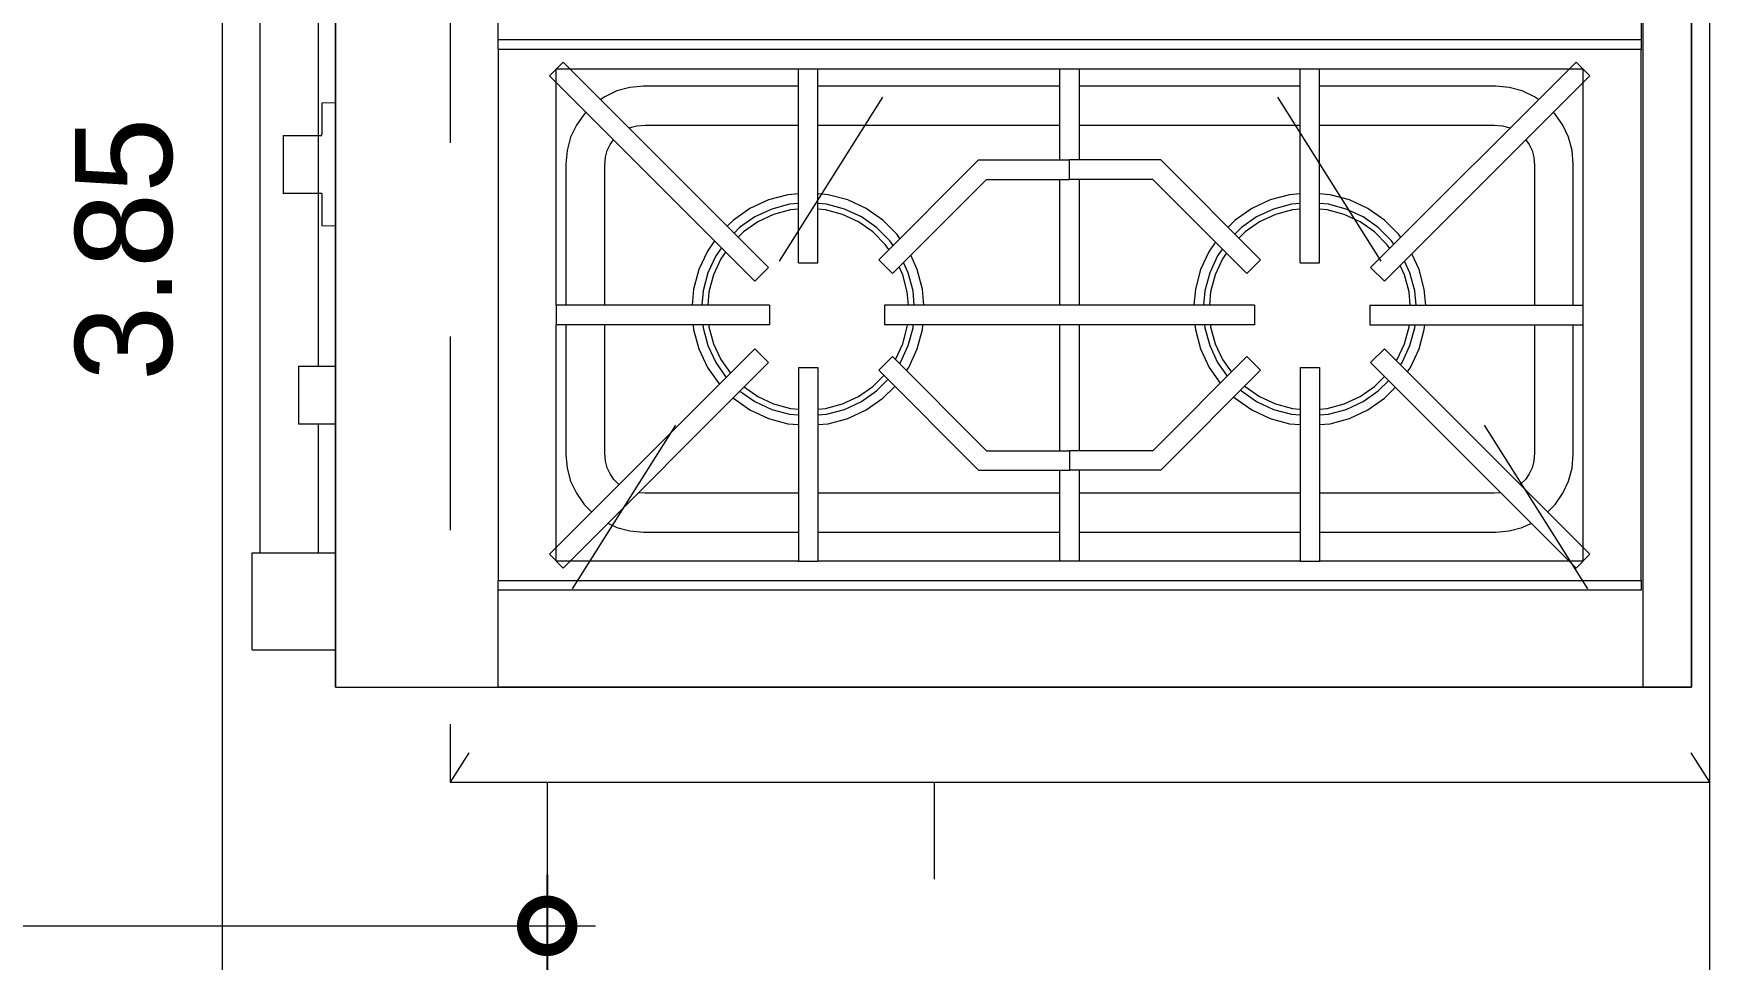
# Model space of a CAD drawing. Header units: metres. Extents: x 113 to 2416, y -346 to 476.
# Drawn here: x 262.553 to 263.418, y -140.839 to -140.361 of the extents above; entities that cross this region are included whole.
import ezdxf

# ---------------------------------------------------------------- set-up
doc = ezdxf.new("R2010")
doc.units = ezdxf.units.M
doc.header["$PDMODE"] = 34
for name, pattern in [('0', [0]), ('DASHED', [0.75, 0.5, -0.25]), ('DASHED2', [0.375, 0.25, -0.125]), ('HIDDEN2', [0.1875, 0.125, -0.0625])]:
    doc.linetypes.add(name, pattern=pattern)
doc.layers.get('0').update_dxf_attribs({"color": 250, "linetype": '0', "lineweight": 20})
doc.layers.get('Defpoints').update_dxf_attribs({"color": 6})
for name, color, linetype, lineweight in [('01a_Mobiliario', 250, 'Continuous', 0), ('A-EQPM-OVHD', 253, 'DASHED2', 5), ('A-WALL', 250, 'Continuous', 20), ('DIMENSIONES', 5, 'Continuous', 5), ('MOBILIARIOS', 252, 'Continuous', 0), ('PROYECCION', 9, 'DASHED', 0)]:
    doc.layers.add(name, color=color, linetype=linetype, lineweight=lineweight)
doc.styles.add('ESC25-2mm', font='arial.ttf', dxfattribs={"height": 0.05})
doc.dimstyles.new('DIMS25', dxfattribs={"dimtxt": 0.05, "dimasz": 0.05, "dimexe": 0.025, "dimexo": 0.025, "dimgap": 0.025, "dimtad": 2, "dimzin": 4, "dimdsep": 46, "dimtxsty": 'ESC25-2mm', "dimblk": 'DOTSMALL', "dimcen": 0.025, "dimdle": 0.025, "dimclrd": 256, "dimclre": 256, "dimclrt": 1, "dimadec": 0, "dimazin": 0, "dimtfac": 1, "dimtix": 1, "dimtmove": 2, "dimatfit": 3, "dimfxl": 1, "dimtolj": 1, "dimtzin": 0, "dimlwd": -1, "dimarcsym": 0})

# ---------------------------------------------------------------- blocks, each defined once
blk = doc.blocks.new('A$C3ed47c56')
at = {"layer": 'MOBILIARIOS'}
for p, q in [((0.043, 0.05092), (0.043, 0.98092)), ((0.043, 0.98092), (0.743, 0.98092)), ((0.043, 0.98092), (0.127, 0.98092)), ((0.043, 0.98092), (0.043, 0.05092)), ((0.718, 0.98092), (0.127, 0.98092)), ((0.127, 0.98092), (0.127, 0.93092)), ((0.743, 0.98092), (0.718, 0.98092)), ((0.718, 0.98092), (0.718, 0.05092)), ((0.743, 0.98092), (0.743, 0.05092)), ((0.743, 0.05092), (0.743, 0.98092)), ((0, 0.96162), (0.00029, 0.96162)), ((0, 0.96162), (0, 0.91162)), ((0.00029, 0.96162), (0.00115, 0.96162)), ((0.00115, 0.96162), (0.00254, 0.96162)), ((0.00254, 0.96162), (0.00444, 0.96162)), ((0.00444, 0.96162), (0.00679, 0.96162)), ((0.00679, 0.96162), (0.0095, 0.96162)), ((0.0095, 0.96162), (0.0125, 0.96162)), ((0.0125, 0.96162), (0.0157, 0.96162)), ((0.0157, 0.96162), (0.019, 0.96162)), ((0.019, 0.96162), (0.043, 0.96162)), ((0.717, 0.93092), (0.127, 0.93092)), ((0.127, 0.93092), (0.127, 0.92592)), ((0.127, 0.92592), (0.717, 0.92592)), ((0.127, 0.65192), (0.127, 0.92592)), ((0.717, 0.92592), (0.717, 0.93092)), ((0.717, 0.92592), (0.717, 0.65192)), ((0.15346, 0.91238), (0.16053, 0.91945)), ((0.2666, 0.81339), (0.16053, 0.91945)), ((0.5774, 0.81339), (0.68346, 0.91945)), ((0.69053, 0.91238), (0.68346, 0.91945)), ((0, 0.91162), (0.00029, 0.91162)), ((0.00029, 0.91162), (0.00115, 0.91162)), ((0.00115, 0.91162), (0.00254, 0.91162)), ((0.00254, 0.91162), (0.00444, 0.91162)), ((0.004, 0.59292), (0.004, 0.91162)), ((0.00444, 0.91162), (0.00679, 0.91162)), ((0.00679, 0.91162), (0.0095, 0.91162)), ((0.0095, 0.91162), (0.0125, 0.91162)), ((0.0125, 0.91162), (0.0157, 0.91162)), ((0.0157, 0.91162), (0.019, 0.91162)), ((0.019, 0.91162), (0.043, 0.91162)), ((0.034, 0.84527), (0.034, 0.91162)), ((0.25953, 0.80632), (0.15346, 0.91238)), ((0.157, 0.91592), (0.157, 0.79392)), ((0.282, 0.91592), (0.157, 0.91592)), ((0.282, 0.91592), (0.292, 0.91592)), ((0.282, 0.81592), (0.282, 0.91592)), ((0.292, 0.81592), (0.292, 0.91592)), ((0.541, 0.91592), (0.292, 0.91592)), ((0.417, 0.91592), (0.417, 0.86892)), ((0.427, 0.86892), (0.427, 0.91592)), ((0.541, 0.91592), (0.551, 0.91592)), ((0.541, 0.81592), (0.541, 0.91592)), ((0.551, 0.81592), (0.551, 0.91592)), ((0.687, 0.91592), (0.551, 0.91592)), ((0.58447, 0.80632), (0.69053, 0.91238)), ((0.687, 0.79392), (0.687, 0.91592)), ((0.18832, 0.89851), (0.19505, 0.90031)), ((0.19505, 0.90031), (0.202, 0.90092)), ((0.202, 0.90092), (0.282, 0.90092)), ((0.292, 0.90092), (0.417, 0.90092)), ((0.427, 0.90092), (0.541, 0.90092)), ((0.551, 0.90092), (0.642, 0.90092)), ((0.642, 0.90092), (0.64895, 0.90031)), ((0.64895, 0.90031), (0.65568, 0.89851)), ((0.18366, 0.89633), (0.18832, 0.89851)), ((0.65568, 0.89851), (0.66034, 0.89633)), ((0.16736, 0.88092), (0.17136, 0.88663)), ((0.17136, 0.88663), (0.17529, 0.89056)), ((0.66871, 0.89056), (0.67264, 0.88663)), ((0.67264, 0.88663), (0.67664, 0.88092)), ((0.16261, 0.86786), (0.16441, 0.8746)), ((0.16441, 0.8746), (0.16736, 0.88092)), ((0.18919, 0.87618), (0.18674, 0.87373)), ((0.18947, 0.87638), (0.18919, 0.87618)), ((0.20287, 0.88092), (0.19938, 0.88061)), ((0.282, 0.88092), (0.20287, 0.88092)), ((0.417, 0.88092), (0.292, 0.88092)), ((0.541, 0.88092), (0.427, 0.88092)), ((0.64113, 0.88092), (0.551, 0.88092)), ((0.64462, 0.88061), (0.64113, 0.88092)), ((0.65481, 0.87618), (0.65453, 0.87638)), ((0.65726, 0.87373), (0.65481, 0.87618)), ((0.67664, 0.88092), (0.67959, 0.8746)), ((0.67959, 0.8746), (0.68139, 0.86786)), ((0.162, 0.86092), (0.16261, 0.86786)), ((0.18328, 0.86773), (0.18238, 0.86438)), ((0.18474, 0.87088), (0.18328, 0.86773)), ((0.18674, 0.87373), (0.18474, 0.87088)), ((0.32346, 0.81745), (0.37493, 0.86892)), ((0.37493, 0.86892), (0.422, 0.86892)), ((0.422, 0.85892), (0.422, 0.86892)), ((0.46907, 0.86892), (0.422, 0.86892)), ((0.52053, 0.81745), (0.46907, 0.86892)), ((0.65925, 0.87088), (0.65726, 0.87373)), ((0.66072, 0.86773), (0.65925, 0.87088)), ((0.66162, 0.86438), (0.66072, 0.86773)), ((0.68139, 0.86786), (0.682, 0.86092)), ((0.162, 0.79392), (0.162, 0.86092)), ((0.18238, 0.86438), (0.182, 0.86005)), ((0.182, 0.86005), (0.182, 0.79392)), ((0.33053, 0.81038), (0.37907, 0.85892)), ((0.37907, 0.85892), (0.422, 0.85892)), ((0.417, 0.85892), (0.417, 0.79392)), ((0.46493, 0.85892), (0.422, 0.85892)), ((0.427, 0.79392), (0.427, 0.85892)), ((0.51346, 0.81038), (0.46493, 0.85892)), ((0.662, 0.86005), (0.66162, 0.86438)), ((0.662, 0.79392), (0.662, 0.86005)), ((0.682, 0.86092), (0.682, 0.79392)), ((0.024, 0.84087), (0.024, 0.84527)), ((0.043, 0.84527), (0.024, 0.84527)), ((0.024, 0.83565), (0.024, 0.84087)), ((0.257, 0.83788), (0.26648, 0.8423)), ((0.26648, 0.8423), (0.27658, 0.84501)), ((0.26819, 0.8376), (0.27745, 0.84008)), ((0.27658, 0.84501), (0.282, 0.84548)), ((0.27745, 0.84008), (0.282, 0.84048)), ((0.292, 0.84548), (0.29742, 0.84501)), ((0.292, 0.84048), (0.29655, 0.84008)), ((0.29655, 0.84008), (0.30581, 0.8376)), ((0.29742, 0.84501), (0.30752, 0.8423)), ((0.30752, 0.8423), (0.317, 0.83788)), ((0.516, 0.83788), (0.52548, 0.8423)), ((0.52548, 0.8423), (0.53558, 0.84501)), ((0.52719, 0.8376), (0.53645, 0.84008)), ((0.53558, 0.84501), (0.541, 0.84548)), ((0.53645, 0.84008), (0.541, 0.84048)), ((0.551, 0.84548), (0.55642, 0.84501)), ((0.551, 0.84048), (0.55555, 0.84008)), ((0.55555, 0.84008), (0.56481, 0.8376)), ((0.55642, 0.84501), (0.56652, 0.8423)), ((0.56652, 0.8423), (0.576, 0.83788)), ((0.024, 0.83027), (0.024, 0.83565)), ((0.24827, 0.83172), (0.24843, 0.83188)), ((0.24843, 0.83188), (0.257, 0.83788)), ((0.25182, 0.82817), (0.2595, 0.83355)), ((0.25396, 0.82603), (0.261, 0.83095)), ((0.2595, 0.83355), (0.26819, 0.8376)), ((0.261, 0.83095), (0.26921, 0.83478)), ((0.26921, 0.83478), (0.27797, 0.83713)), ((0.27797, 0.83713), (0.282, 0.83748)), ((0.292, 0.83748), (0.29603, 0.83713)), ((0.29603, 0.83713), (0.30478, 0.83478)), ((0.30478, 0.83478), (0.313, 0.83095)), ((0.30581, 0.8376), (0.3145, 0.83355)), ((0.313, 0.83095), (0.32042, 0.82575)), ((0.3145, 0.83355), (0.32235, 0.82805)), ((0.317, 0.83788), (0.32557, 0.83188)), ((0.32557, 0.83188), (0.33173, 0.82572)), ((0.50677, 0.83122), (0.50743, 0.83188)), ((0.50743, 0.83188), (0.516, 0.83788)), ((0.51065, 0.82805), (0.5185, 0.83355)), ((0.51257, 0.82575), (0.52, 0.83095)), ((0.5185, 0.83355), (0.52719, 0.8376)), ((0.52, 0.83095), (0.52821, 0.83478)), ((0.52821, 0.83478), (0.53697, 0.83713)), ((0.53697, 0.83713), (0.541, 0.83748)), ((0.551, 0.83748), (0.55503, 0.83713)), ((0.55503, 0.83713), (0.56378, 0.83478)), ((0.56378, 0.83478), (0.572, 0.83095)), ((0.56481, 0.8376), (0.5735, 0.83355)), ((0.572, 0.83095), (0.57942, 0.82575)), ((0.5735, 0.83355), (0.58135, 0.82805)), ((0.576, 0.83788), (0.58457, 0.83188)), ((0.58457, 0.83188), (0.59023, 0.82622)), ((0.024, 0.82488), (0.024, 0.83027)), ((0.024, 0.81966), (0.024, 0.82488)), ((0.23504, 0.81592), (0.24104, 0.82449)), ((0.24104, 0.82449), (0.2412, 0.82465)), ((0.32042, 0.82575), (0.32609, 0.82008)), ((0.32235, 0.82805), (0.32821, 0.8222)), ((0.49404, 0.81592), (0.49976, 0.82409)), ((0.51029, 0.8277), (0.51065, 0.82805)), ((0.51241, 0.82558), (0.51257, 0.82575)), ((0.57942, 0.82575), (0.58459, 0.82058)), ((0.58135, 0.82805), (0.58671, 0.8227)), ((0.024, 0.81527), (0.024, 0.81966)), ((0.024, 0.81527), (0.043, 0.81527)), ((0.034, 0.72627), (0.034, 0.81527)), ((0.23062, 0.80644), (0.23504, 0.81592)), ((0.23532, 0.80473), (0.23937, 0.81342)), ((0.23937, 0.81342), (0.24475, 0.8211)), ((0.24197, 0.81192), (0.24689, 0.81895)), ((0.25953, 0.80632), (0.2666, 0.81339)), ((0.282, 0.81592), (0.292, 0.81592)), ((0.33053, 0.81038), (0.32346, 0.81745)), ((0.33419, 0.81404), (0.33463, 0.81342)), ((0.33463, 0.81342), (0.33868, 0.80473)), ((0.33777, 0.81762), (0.33896, 0.81592)), ((0.33896, 0.81592), (0.34338, 0.80644)), ((0.48962, 0.80644), (0.49404, 0.81592)), ((0.49432, 0.80473), (0.49837, 0.81342)), ((0.49837, 0.81342), (0.50333, 0.82051)), ((0.50097, 0.81192), (0.50548, 0.81837)), ((0.51346, 0.81038), (0.52053, 0.81745)), ((0.541, 0.81592), (0.551, 0.81592)), ((0.58447, 0.80632), (0.5774, 0.81339)), ((0.59278, 0.81463), (0.59363, 0.81342)), ((0.59363, 0.81342), (0.59768, 0.80473)), ((0.59636, 0.81821), (0.59796, 0.81592)), ((0.59796, 0.81592), (0.60238, 0.80644)), ((0.22791, 0.79634), (0.23062, 0.80644)), ((0.23283, 0.79547), (0.23532, 0.80473)), ((0.23814, 0.8037), (0.24197, 0.81192)), ((0.33204, 0.81189), (0.33586, 0.8037)), ((0.33868, 0.80473), (0.34116, 0.79547)), ((0.34338, 0.80644), (0.34609, 0.79634)), ((0.48691, 0.79634), (0.48962, 0.80644)), ((0.49183, 0.79547), (0.49432, 0.80473)), ((0.49714, 0.8037), (0.50097, 0.81192)), ((0.59064, 0.81248), (0.59103, 0.81192)), ((0.59103, 0.81192), (0.59486, 0.8037)), ((0.59768, 0.80473), (0.60016, 0.79547)), ((0.60238, 0.80644), (0.60509, 0.79634)), ((0.2277, 0.79392), (0.22791, 0.79634)), ((0.23579, 0.79495), (0.23814, 0.8037)), ((0.33586, 0.8037), (0.33821, 0.79495)), ((0.34609, 0.79634), (0.3463, 0.79392)), ((0.4867, 0.79392), (0.48691, 0.79634)), ((0.49479, 0.79495), (0.49714, 0.8037)), ((0.59486, 0.8037), (0.59721, 0.79495)), ((0.60509, 0.79634), (0.6053, 0.79392)), ((0.157, 0.78392), (0.157, 0.79392)), ((0.267, 0.79392), (0.157, 0.79392)), ((0.2327, 0.79392), (0.23283, 0.79547)), ((0.2357, 0.79392), (0.23579, 0.79495)), ((0.267, 0.78392), (0.267, 0.79392)), ((0.3265, 0.78392), (0.3265, 0.79392)), ((0.417, 0.79392), (0.3265, 0.79392)), ((0.33821, 0.79495), (0.3383, 0.79392)), ((0.34116, 0.79547), (0.3413, 0.79392)), ((0.427, 0.79392), (0.417, 0.79392)), ((0.5175, 0.79392), (0.427, 0.79392)), ((0.4917, 0.79392), (0.49183, 0.79547)), ((0.4947, 0.79392), (0.49479, 0.79495)), ((0.5175, 0.78392), (0.5175, 0.79392)), ((0.577, 0.78392), (0.577, 0.79392)), ((0.577, 0.79392), (0.687, 0.79392)), ((0.59721, 0.79495), (0.5973, 0.79392)), ((0.60016, 0.79547), (0.6003, 0.79392)), ((0.687, 0.78392), (0.687, 0.79392)), ((0.267, 0.78392), (0.157, 0.78392)), ((0.157, 0.78392), (0.157, 0.66192)), ((0.162, 0.71092), (0.162, 0.78392)), ((0.182, 0.78392), (0.182, 0.71179)), ((0.22791, 0.7755), (0.22717, 0.78392)), ((0.23283, 0.77637), (0.23217, 0.78392)), ((0.23579, 0.77689), (0.23517, 0.78392)), ((0.417, 0.78392), (0.3265, 0.78392)), ((0.33882, 0.78392), (0.33821, 0.77689)), ((0.34182, 0.78392), (0.34116, 0.77637)), ((0.34682, 0.78392), (0.34609, 0.7755)), ((0.427, 0.78392), (0.417, 0.78392)), ((0.417, 0.78392), (0.417, 0.71892)), ((0.5175, 0.78392), (0.427, 0.78392)), ((0.427, 0.71892), (0.427, 0.78392)), ((0.48691, 0.7755), (0.48617, 0.78392)), ((0.49183, 0.77637), (0.49117, 0.78392)), ((0.49479, 0.77689), (0.49417, 0.78392)), ((0.577, 0.78392), (0.687, 0.78392)), ((0.59782, 0.78392), (0.59721, 0.77689)), ((0.60082, 0.78392), (0.60016, 0.77637)), ((0.60582, 0.78392), (0.60509, 0.7755)), ((0.662, 0.71179), (0.662, 0.78392)), ((0.682, 0.78392), (0.682, 0.71092)), ((0.687, 0.66192), (0.687, 0.78392)), ((0.25953, 0.77152), (0.15346, 0.66545)), ((0.23062, 0.7654), (0.22791, 0.7755)), ((0.23532, 0.76711), (0.23283, 0.77637)), ((0.23814, 0.76813), (0.23579, 0.77689)), ((0.25953, 0.77152), (0.2666, 0.76445)), ((0.33821, 0.77689), (0.33586, 0.76813)), ((0.34116, 0.77637), (0.33868, 0.76711)), ((0.34609, 0.7755), (0.34338, 0.7654)), ((0.48962, 0.7654), (0.48691, 0.7755)), ((0.49432, 0.76711), (0.49183, 0.77637)), ((0.49714, 0.76813), (0.49479, 0.77689)), ((0.58447, 0.77152), (0.5774, 0.76445)), ((0.58447, 0.77152), (0.69053, 0.66545)), ((0.59721, 0.77689), (0.59486, 0.76813)), ((0.60016, 0.77637), (0.59768, 0.76711)), ((0.60509, 0.7755), (0.60238, 0.7654)), ((0.2666, 0.76445), (0.16053, 0.65838)), ((0.23504, 0.75592), (0.23062, 0.7654)), ((0.23937, 0.75842), (0.23532, 0.76711)), ((0.24197, 0.75992), (0.23814, 0.76813)), ((0.282, 0.76192), (0.292, 0.76192)), ((0.282, 0.76192), (0.282, 0.66192)), ((0.292, 0.76192), (0.292, 0.66192)), ((0.33053, 0.76745), (0.32346, 0.76038)), ((0.33053, 0.76745), (0.37907, 0.71892)), ((0.33586, 0.76813), (0.33395, 0.76404)), ((0.33868, 0.76711), (0.3362, 0.76179)), ((0.34338, 0.7654), (0.33995, 0.75804)), ((0.51346, 0.76745), (0.46493, 0.71892)), ((0.49404, 0.75592), (0.48962, 0.7654)), ((0.49837, 0.75842), (0.49432, 0.76711)), ((0.50097, 0.75992), (0.49714, 0.76813)), ((0.51346, 0.76745), (0.52053, 0.76038)), ((0.541, 0.76192), (0.551, 0.76192)), ((0.541, 0.76192), (0.541, 0.66192)), ((0.551, 0.76192), (0.551, 0.66192)), ((0.5774, 0.76445), (0.68346, 0.65838)), ((0.59486, 0.76813), (0.59263, 0.76335)), ((0.59768, 0.76711), (0.59488, 0.76111)), ((0.60238, 0.7654), (0.59863, 0.75736)), ((0.2387, 0.75069), (0.23504, 0.75592)), ((0.24228, 0.75427), (0.23937, 0.75842)), ((0.24442, 0.75641), (0.24197, 0.75992)), ((0.32346, 0.76038), (0.37493, 0.70892)), ((0.32869, 0.75515), (0.32683, 0.75249)), ((0.33084, 0.75301), (0.32913, 0.75057)), ((0.52053, 0.76038), (0.46907, 0.70892)), ((0.49729, 0.75128), (0.49404, 0.75592)), ((0.50086, 0.75485), (0.49837, 0.75842)), ((0.50301, 0.757), (0.50097, 0.75992)), ((0.58728, 0.75456), (0.58583, 0.75249)), ((0.034, 0.59292), (0.034, 0.74692)), ((0.25165, 0.74379), (0.24879, 0.74664)), ((0.25357, 0.74608), (0.25091, 0.74875)), ((0.261, 0.74089), (0.25357, 0.74608)), ((0.32042, 0.74608), (0.313, 0.74089)), ((0.32683, 0.75249), (0.32042, 0.74608)), ((0.32913, 0.75057), (0.32235, 0.74379)), ((0.33296, 0.74735), (0.32557, 0.73996)), ((0.33442, 0.74943), (0.33296, 0.74735)), ((0.51065, 0.74379), (0.50729, 0.74714)), ((0.51257, 0.74608), (0.50941, 0.74925)), ((0.52, 0.74089), (0.51257, 0.74608)), ((0.57942, 0.74608), (0.572, 0.74089)), ((0.58583, 0.75249), (0.57942, 0.74608)), ((0.58813, 0.75057), (0.58135, 0.74379)), ((0.59196, 0.74735), (0.58457, 0.73996)), ((0.58943, 0.75242), (0.58813, 0.75057)), ((0.59301, 0.74884), (0.59196, 0.74735)), ((0.043, 0.74304), (0.036, 0.74284)), ((0.036, 0.74236), (0.036, 0.74284)), ((0.036, 0.74093), (0.036, 0.74236)), ((0.036, 0.73861), (0.036, 0.74093)), ((0.036, 0.73545), (0.036, 0.73861)), ((0.036, 0.73156), (0.036, 0.73545)), ((0.24843, 0.73996), (0.24527, 0.74312)), ((0.257, 0.73396), (0.24843, 0.73996)), ((0.2595, 0.73829), (0.25165, 0.74379)), ((0.26819, 0.73424), (0.2595, 0.73829)), ((0.26921, 0.73705), (0.261, 0.74089)), ((0.27797, 0.73471), (0.26921, 0.73705)), ((0.30478, 0.73705), (0.29603, 0.73471)), ((0.313, 0.74089), (0.30478, 0.73705)), ((0.3145, 0.73829), (0.30581, 0.73424)), ((0.32235, 0.74379), (0.3145, 0.73829)), ((0.32557, 0.73996), (0.317, 0.73396)), ((0.50743, 0.73996), (0.50377, 0.74362)), ((0.516, 0.73396), (0.50743, 0.73996)), ((0.5185, 0.73829), (0.51065, 0.74379)), ((0.52719, 0.73424), (0.5185, 0.73829)), ((0.52821, 0.73705), (0.52, 0.74089)), ((0.53697, 0.73471), (0.52821, 0.73705)), ((0.56378, 0.73705), (0.55503, 0.73471)), ((0.572, 0.74089), (0.56378, 0.73705)), ((0.5735, 0.73829), (0.56481, 0.73424)), ((0.58135, 0.74379), (0.5735, 0.73829)), ((0.58457, 0.73996), (0.576, 0.73396)), ((0.036, 0.72705), (0.036, 0.73156)), ((0.036, 0.72627), (0.036, 0.72705)), ((0.26648, 0.72954), (0.257, 0.73396)), ((0.27658, 0.72683), (0.26648, 0.72954)), ((0.27745, 0.73175), (0.26819, 0.73424)), ((0.282, 0.72636), (0.27658, 0.72683)), ((0.282, 0.73136), (0.27745, 0.73175)), ((0.282, 0.73436), (0.27797, 0.73471)), ((0.29603, 0.73471), (0.292, 0.73436)), ((0.29655, 0.73175), (0.292, 0.73136)), ((0.29742, 0.72683), (0.292, 0.72636)), ((0.30581, 0.73424), (0.29655, 0.73175)), ((0.30752, 0.72954), (0.29742, 0.72683)), ((0.317, 0.73396), (0.30752, 0.72954)), ((0.52548, 0.72954), (0.516, 0.73396)), ((0.53558, 0.72683), (0.52548, 0.72954)), ((0.53645, 0.73175), (0.52719, 0.73424)), ((0.541, 0.72636), (0.53558, 0.72683)), ((0.541, 0.73136), (0.53645, 0.73175)), ((0.541, 0.73436), (0.53697, 0.73471)), ((0.55503, 0.73471), (0.551, 0.73436)), ((0.55555, 0.73175), (0.551, 0.73136)), ((0.55642, 0.72683), (0.551, 0.72636)), ((0.56481, 0.73424), (0.55555, 0.73175)), ((0.56652, 0.72954), (0.55642, 0.72683)), ((0.576, 0.73396), (0.56652, 0.72954)), ((0.016, 0.72187), (0.016, 0.72627)), ((0.036, 0.72627), (0.016, 0.72627)), ((0.016, 0.71665), (0.016, 0.72187)), ((0.37907, 0.71892), (0.422, 0.71892)), ((0.46493, 0.71892), (0.422, 0.71892)), ((0.422, 0.71892), (0.422, 0.70892)), ((0.016, 0.71127), (0.016, 0.71665)), ((0.016, 0.70588), (0.016, 0.71127)), ((0.16261, 0.70397), (0.162, 0.71092)), ((0.182, 0.71179), (0.18238, 0.70746)), ((0.66162, 0.70746), (0.662, 0.71179)), ((0.682, 0.71092), (0.68139, 0.70397)), ((0.016, 0.70066), (0.016, 0.70588)), ((0.16441, 0.69724), (0.16261, 0.70397)), ((0.18238, 0.70746), (0.18328, 0.7041)), ((0.18328, 0.7041), (0.18474, 0.70096)), ((0.18474, 0.70096), (0.18648, 0.69847)), ((0.37493, 0.70892), (0.422, 0.70892)), ((0.417, 0.70892), (0.417, 0.66192)), ((0.46907, 0.70892), (0.422, 0.70892)), ((0.427, 0.66192), (0.427, 0.70892)), ((0.65752, 0.69847), (0.65925, 0.70096)), ((0.65925, 0.70096), (0.66072, 0.7041)), ((0.66072, 0.7041), (0.66162, 0.70746)), ((0.68139, 0.70397), (0.67959, 0.69724)), ((0.016, 0.69627), (0.016, 0.70066)), ((0.016, 0.69627), (0.036, 0.69627)), ((0.036, 0.69627), (0.036, 0.69548)), ((0.036, 0.69097), (0.036, 0.69548)), ((0.16736, 0.69092), (0.16441, 0.69724)), ((0.19461, 0.69246), (0.19519, 0.6922)), ((0.19519, 0.6922), (0.19854, 0.6913)), ((0.64546, 0.6913), (0.64881, 0.6922)), ((0.64881, 0.6922), (0.64938, 0.69246)), ((0.67959, 0.69724), (0.67664, 0.69092)), ((0.036, 0.68708), (0.036, 0.69097)), ((0.036, 0.68392), (0.036, 0.68708)), ((0.036, 0.6816), (0.036, 0.68392)), ((0.17136, 0.68521), (0.16736, 0.69092)), ((0.17229, 0.68428), (0.17136, 0.68521)), ((0.19854, 0.6913), (0.20287, 0.69092)), ((0.20287, 0.69092), (0.282, 0.69092)), ((0.292, 0.69092), (0.417, 0.69092)), ((0.427, 0.69092), (0.541, 0.69092)), ((0.551, 0.69092), (0.64113, 0.69092)), ((0.64113, 0.69092), (0.64546, 0.6913)), ((0.67264, 0.68521), (0.67171, 0.68428)), ((0.67664, 0.69092), (0.67264, 0.68521)), ((0.036, 0.68017), (0.036, 0.6816)), ((0.036, 0.67969), (0.036, 0.68017)), ((0.043, 0.67949), (0.036, 0.67969)), ((0.182, 0.67628), (0.1799, 0.67775)), ((0.18832, 0.67333), (0.182, 0.67628)), ((0.662, 0.67628), (0.65568, 0.67333)), ((0.6641, 0.67775), (0.662, 0.67628)), ((0.19505, 0.67153), (0.18832, 0.67333)), ((0.202, 0.67092), (0.19505, 0.67153)), ((0.282, 0.67092), (0.202, 0.67092)), ((0.417, 0.67092), (0.292, 0.67092)), ((0.541, 0.67092), (0.427, 0.67092)), ((0.642, 0.67092), (0.551, 0.67092)), ((0.64895, 0.67153), (0.642, 0.67092)), ((0.65568, 0.67333), (0.64895, 0.67153)), ((0.15346, 0.66545), (0.16053, 0.65838)), ((0.157, 0.66192), (0.282, 0.66192)), ((0.282, 0.66192), (0.292, 0.66192)), ((0.292, 0.66192), (0.541, 0.66192)), ((0.541, 0.66192), (0.551, 0.66192)), ((0.551, 0.66192), (0.687, 0.66192)), ((0.69053, 0.66545), (0.68346, 0.65838)), ((0.717, 0.65192), (0.127, 0.65192)), ((0.127, 0.65192), (0.127, 0.64692)), ((0.717, 0.64692), (0.717, 0.65192)), ((0.717, 0.64692), (0.127, 0.64692)), ((0.127, 0.64692), (0.127, 0.37292)), ((0.717, 0.37292), (0.717, 0.64692))]:
    blk.add_line(p, q, dxfattribs=at)
at = {"layer": 'PROYECCION', "color": 252, "linetype": 'DASHED', "ltscale": 0.1}
for p, q in [((0.1023, 0), (0.1023, 1.03)), ((0.1023, 0), (0.7523, 1.03)), ((0.7523, 0), (0.1023, 1.03)), ((0.1023, 1.03), (0.7523, 1.03))]:
    blk.add_line(p, q, dxfattribs=at)
blk = doc.blocks.new('_DotSmall')
at = {"color": 0, "linetype": 'ByBlock', "lineweight": 13, "const_width": 0.5}
blk.add_lwpolyline([(-0.0625, 0, 1), (0.0625, 0, 1)], format="xyb", close=True, dxfattribs=at)
blk = doc.blocks.new('*D542')
at = {"layer": 'Defpoints', "color": 0, "transparency": 16777216}
for p in [(262.75387, -136.79765), (262.48598, -142.39765), (262.75387, -142.39765)]:
    blk.add_point(p, dxfattribs=at)
at = {"layer": 'DIMENSIONES', "transparency": 16777216}
blk.add_line((262.48598, -136.77265), (262.48598, -142.42265), dxfattribs=at)
at = {"layer": 'DIMENSIONES', "lineweight": -2, "transparency": 16777216}
for p, q in [((262.72887, -136.79765), (262.46098, -136.79765)), ((262.72887, -142.39765), (262.46098, -142.39765))]:
    blk.add_line(p, q, dxfattribs=at)
at = {"layer": 'DIMENSIONES', "transparency": 16777216, "xscale": 0.05, "yscale": 0.05, "zscale": 0.05}
for p, rotation in [((262.48598, -136.79765), 90), ((262.48598, -142.39765), 270)]:
    blk.add_blockref('_DotSmall', p, dxfattribs=dict(at, rotation=rotation))
at = {"layer": 'DIMENSIONES', "color": 5, "lineweight": 13, "transparency": 16777216, "insert": (262.43545, -139.59765), "char_height": 0.05, "attachment_point": 5, "rotation": 90, "style": 'ESC25-2mm'}
blk.add_mtext('\\A1;5.60', dxfattribs=at)
blk = doc.blocks.new('*D544')
at = {"layer": 'Defpoints', "color": 0, "transparency": 16777216}
for p in [(262.81819, -138.54765), (262.65038, -142.39765), (262.88419, -142.39765)]:
    blk.add_point(p, dxfattribs=at)
at = {"layer": 'DIMENSIONES', "transparency": 16777216}
blk.add_line((262.65038, -138.52265), (262.65038, -142.42265), dxfattribs=at)
at = {"layer": 'DIMENSIONES', "lineweight": -2, "transparency": 16777216}
for p, q in [((262.79319, -138.54765), (262.62538, -138.54765)), ((262.85919, -142.39765), (262.62538, -142.39765))]:
    blk.add_line(p, q, dxfattribs=at)
at = {"layer": 'DIMENSIONES', "transparency": 16777216, "xscale": 0.05, "yscale": 0.05, "zscale": 0.05}
for p, rotation in [((262.65038, -138.54765), 90), ((262.65038, -142.39765), 270)]:
    blk.add_blockref('_DotSmall', p, dxfattribs=dict(at, rotation=rotation))
at = {"layer": 'DIMENSIONES', "color": 5, "lineweight": 13, "transparency": 16777216, "insert": (262.59984, -140.47265), "char_height": 0.05, "attachment_point": 5, "rotation": 90, "style": 'ESC25-2mm'}
blk.add_mtext('\\A1;3.85', dxfattribs=at)
blk = doc.blocks.new('*D547')
at = {"layer": 'Defpoints', "color": 0, "transparency": 16777216}
for p in [(261.61865, -140.74765), (262.81819, -140.77038), (262.81819, -140.82173)]:
    blk.add_point(p, dxfattribs=at)
at = {"layer": 'DIMENSIONES', "lineweight": -2, "transparency": 16777216}
for p, q in [((261.61865, -140.77265), (261.61865, -140.84673)), ((262.81819, -140.79538), (262.81819, -140.84673))]:
    blk.add_line(p, q, dxfattribs=at)
at = {"layer": 'DIMENSIONES', "transparency": 16777216}
blk.add_line((261.59365, -140.82173), (262.84319, -140.82173), dxfattribs=at)
at = {"layer": 'DIMENSIONES', "transparency": 16777216, "xscale": 0.05, "yscale": 0.05, "zscale": 0.05, "rotation": 180}
blk.add_blockref('_DotSmall', (261.61865, -140.82173), dxfattribs=at)
at = {"layer": 'DIMENSIONES', "transparency": 16777216, "xscale": 0.05, "yscale": 0.05, "zscale": 0.05}
blk.add_blockref('_DotSmall', (262.81819, -140.82173), dxfattribs=at)
at = {"layer": 'DIMENSIONES', "color": 5, "lineweight": 13, "transparency": 16777216, "insert": (262.21842, -140.87226), "char_height": 0.05, "attachment_point": 5, "style": 'ESC25-2mm'}
blk.add_mtext('\\A1;1.20', dxfattribs=at)

msp = doc.modelspace()

# ---------------------------------------------------------------- linework, layer by layer
at = {"layer": '01a_Mobiliario', "transparency": 33554684}
for q in [(263.41819, -140.74765), (262.81819, -141.79765), (263.41819, -140.74765)]:
    msp.add_line((262.81819, -140.74765), q, dxfattribs=at)
at = {"layer": 'A-EQPM-OVHD', "linetype": 'HIDDEN2'}
msp.add_line((263.01819, -140.74765), (263.41819, -140.74765), dxfattribs=at)
msp.add_line((263.01819, -140.74765), (263.41819, -140.74765), dxfattribs=at)
at = {"layer": 'A-WALL'}
msp.add_line((263.41819, -138.51765), (263.41819, -142.26765), dxfattribs=at)
at = {"layer": 'PROYECCION', "color": 252, "linetype": 'DASHED', "ltscale": 0.1}
msp.add_line((263.01819, -142.39765), (263.01819, -140.74765), dxfattribs=at)

# ---------------------------------------------------------------- block references
at = {"layer": 'MOBILIARIOS', "xscale": -1, "rotation": 180}
msp.add_blockref('A$C3ed47c56', (262.66589, -139.71765), dxfattribs=at)

# ---------------------------------------------------------------- dimensions: what is measured, and where the dimension line sits
at = {"layer": 'DIMENSIONES', "lineweight": 13}
for base, p1, p2, picture, middle in [((262.48598, -142.39765), (262.75387, -136.79765), (262.75387, -142.39765), '*D542', (262.43545, -139.59765)), ((262.65038, -142.39765), (262.81819, -138.54765), (262.88419, -142.39765), '*D544', (262.59984, -140.47265))]:
    dim = msp.add_linear_dim(base=base, p1=p1, p2=p2, angle=90, dimstyle='DIMS25', override={"dimclrt": 5}, dxfattribs=at)
    dim.commit()
    dim.dimension.update_dxf_attribs({"geometry": picture, "text_midpoint": middle})
dim = msp.add_linear_dim(base=(262.81819, -140.82173), p1=(261.61865, -140.74765), p2=(262.81819, -140.77038), dimstyle='DIMS25', override={"dimclrt": 5}, dxfattribs=at)
dim.commit()
dim.dimension.update_dxf_attribs({"geometry": '*D547', "text_midpoint": (262.21842, -140.87226)})

doc.saveas('drawing.dxf')
